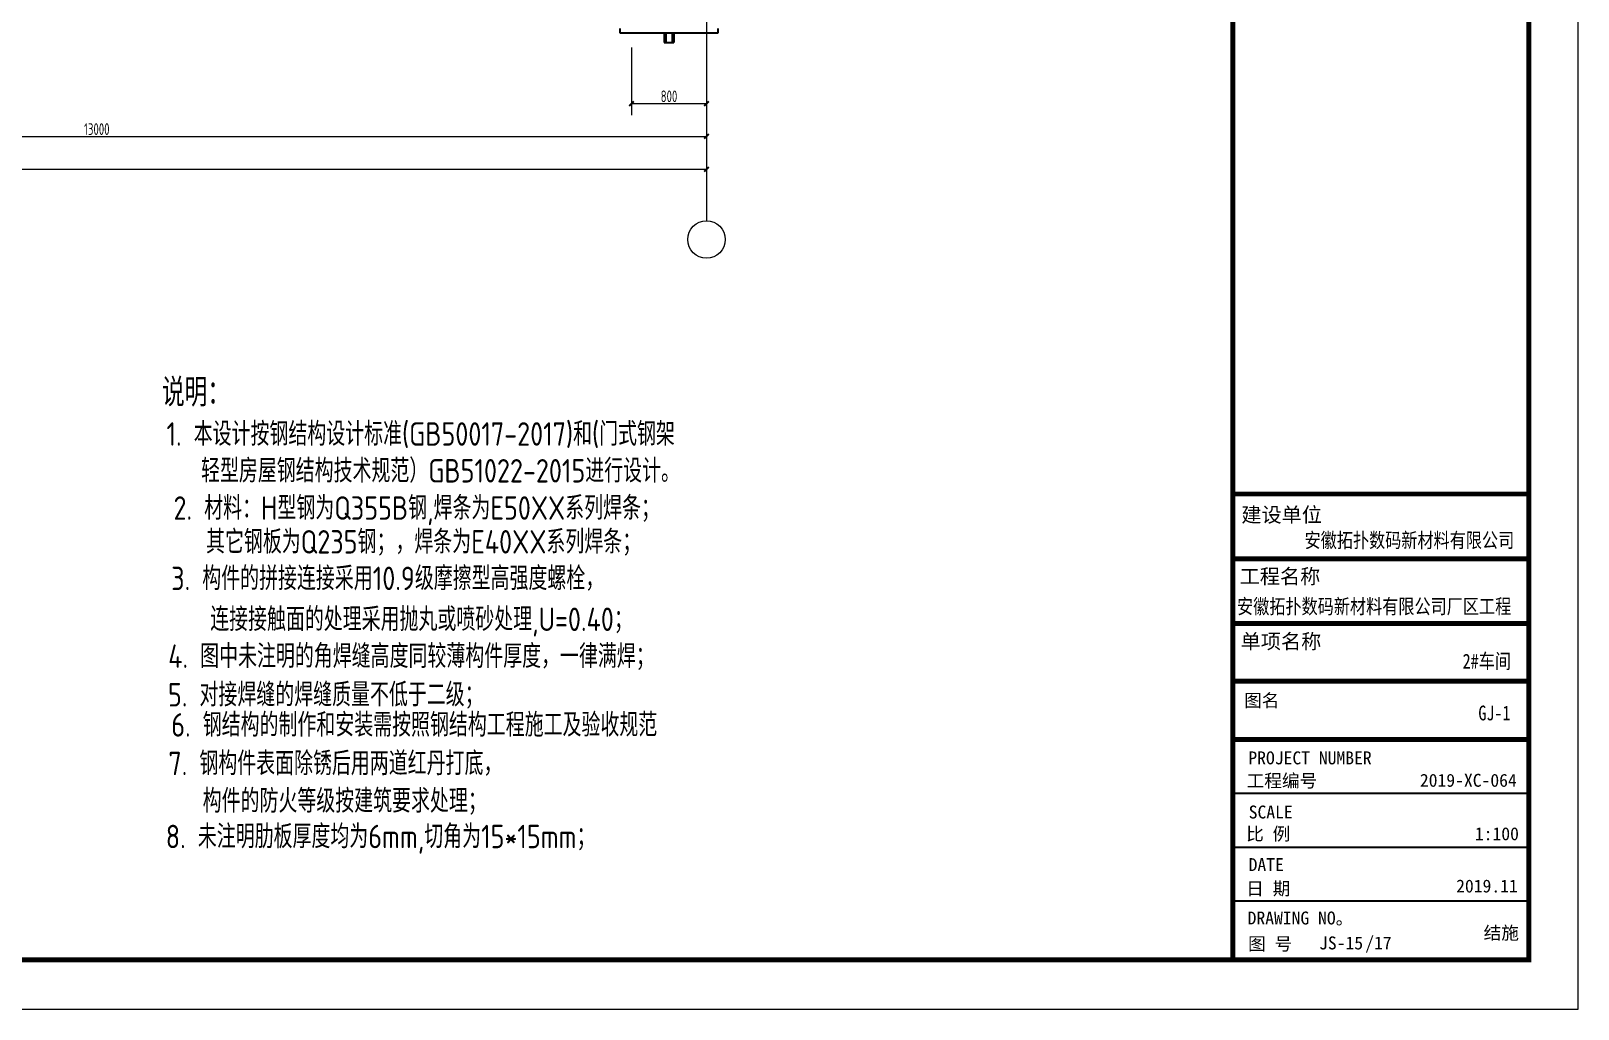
# Model space of a CAD drawing. Extents: x 19118 to 566552, y -1188739 to 92943.
# Drawn here: x 177230 to 210217, y -1057232 to -1036364 of the extents above; entities that cross this region are included whole.
import ezdxf

# ---------------------------------------------------------------- set-up
doc = ezdxf.new("R2010")
doc.units = 0
doc.header["$LTSCALE"] = 1000
doc.header["$MEASUREMENT"] = 0
doc.linetypes.add('线型6', pattern=[8.75, 5, -1.25, 1.25, -1.25])
doc.layers.get('0').update_dxf_attribs({"linetype": 'CONTINUOUS'})
doc.layers.get('Defpoints').update_dxf_attribs({"linetype": 'CONTINUOUS'})
for name, color, linetype, lineweight in [('111', 9, '线型6', 18), ('112', 9, 'CONTINUOUS', 18), ('14', 2, 'CONTINUOUS', 35), ('尺寸标注', 9, 'CONTINUOUS', 18), ('层116', 1, 'CONTINUOUS', 35)]:
    doc.layers.add(name, color=color, linetype=linetype, lineweight=lineweight)
for name, color, linetype in [('PUB_TITLE', 4, 'CONTINUOUS'), ('TEXT', 7, 'CONTINUOUS'), ('图框', 4, 'CONTINUOUS')]:
    doc.layers.add(name, color=color, linetype=linetype)
doc.styles.add('-黑体', font='SimSun.ttf')
doc.styles.add('PkpmHz', font='Pkpmeng', dxfattribs={"width": 0.7, "bigfont": 'hztxt'})
doc.styles.add('TSSD_Rein', font='atssdeng.shx', dxfattribs={"width": 0.7, "bigfont": 'atssdchn.shx'})
doc.styles.add('宋体', font='SimSun.ttf', dxfattribs={"width": 0.8})
doc.styles.add('黑体', font='simhei.ttf', dxfattribs={"width": 0.6, "height": 4.3})
doc.dimstyles.new('Pkpm_1.00', dxfattribs={"dimtxt": 250, "dimasz": 100, "dimexe": 250, "dimexo": 0.0625, "dimgap": 30, "dimtad": 1, "dimdec": 0, "dimrnd": 5, "dimzin": 0, "dimdsep": 46, "dimtxsty": 'PkpmHz', "dimblk1": 'ARCHTICK', "dimblk2": 'ARCHTICK', "dimsah": 1, "dimcen": 0.09, "dimadec": 0, "dimazin": 0, "dimtfac": 1, "dimtdec": 0, "dimtmove": 2, "dimatfit": 1, "dimfxl": 1, "dimtolj": 1, "dimtzin": 0, "dimarcsym": 0})

# ---------------------------------------------------------------- blocks, each defined once
blk = doc.blocks.new('_ArchTick')
at = {"color": 0, "linetype": 'ByBlock', "const_width": 0.4}
blk.add_lwpolyline([(-0.5, -0.5), (0.5, 0.5)], dxfattribs=at)
blk = doc.blocks.new('*D129')
at = {"layer": 'Defpoints', "color": 0, "linetype": 'Continuous'}
for p in [(190034, -1036414), (191634, -1036414), (191634, -1037914)]:
    blk.add_point(p, dxfattribs=at)
at = {"layer": '尺寸标注', "color": 0, "linetype": 'Continuous', "lineweight": -2}
for p, q in [((190034, -1036714), (190034, -1038164)), ((191634, -1036714), (191634, -1038164)), ((190034, -1037914), (191634, -1037914))]:
    blk.add_line(p, q, dxfattribs=at)
at = {"layer": '尺寸标注', "color": 0, "linetype": 'Continuous', "lineweight": -2, "xscale": 100, "yscale": 100, "zscale": 100, "rotation": 180}
blk.add_blockref('_ArchTick', (190034, -1037914), dxfattribs=at)
at = {"layer": '尺寸标注', "color": 0, "linetype": 'Continuous', "lineweight": -2, "xscale": 100, "yscale": 100, "zscale": 100}
blk.add_blockref('_ArchTick', (191634, -1037914), dxfattribs=at)
at = {"layer": '尺寸标注', "color": 0, "linetype": 'Continuous', "insert": (190834, -1037759), "char_height": 250, "attachment_point": 5, "style": 'PkpmHz'}
blk.add_mtext('\\A1;800', dxfattribs=at)
blk = doc.blocks.new('*D133')
at = {"layer": 'Defpoints', "color": 0, "linetype": 'Continuous'}
for p in [(165634, -1036414), (191634, -1036414), (191634, -1038614)]:
    blk.add_point(p, dxfattribs=at)
at = {"layer": '尺寸标注', "color": 0, "linetype": 'Continuous', "lineweight": -2}
for p, q in [((165634, -1036714), (165634, -1038864)), ((191634, -1036714), (191634, -1038864)), ((165634, -1038614), (191634, -1038614))]:
    blk.add_line(p, q, dxfattribs=at)
at = {"layer": '尺寸标注', "color": 0, "linetype": 'Continuous', "lineweight": -2, "xscale": 100, "yscale": 100, "zscale": 100, "rotation": 180}
blk.add_blockref('_ArchTick', (165634, -1038614), dxfattribs=at)
at = {"layer": '尺寸标注', "color": 0, "linetype": 'Continuous', "lineweight": -2, "xscale": 100, "yscale": 100, "zscale": 100}
blk.add_blockref('_ArchTick', (191634, -1038614), dxfattribs=at)
at = {"layer": '尺寸标注', "color": 0, "linetype": 'Continuous', "insert": (178634, -1038459), "char_height": 250, "attachment_point": 5, "style": 'PkpmHz'}
blk.add_mtext('\\A1;13000', dxfattribs=at)
blk = doc.blocks.new('*D134')
at = {"layer": 'Defpoints', "color": 0, "linetype": 'Continuous'}
for p in [(87634, -1036414), (191634, -1036414), (191634, -1039314)]:
    blk.add_point(p, dxfattribs=at)
at = {"layer": '尺寸标注', "color": 0, "linetype": 'Continuous', "lineweight": -2}
for p, q in [((87634, -1036714), (87634, -1039564)), ((191634, -1036714), (191634, -1039564)), ((87634, -1039314), (191634, -1039314))]:
    blk.add_line(p, q, dxfattribs=at)
at = {"layer": '尺寸标注', "color": 0, "linetype": 'Continuous', "lineweight": -2, "xscale": 100, "yscale": 100, "zscale": 100, "rotation": 180}
blk.add_blockref('_ArchTick', (87634, -1039314), dxfattribs=at)
at = {"layer": '尺寸标注', "color": 0, "linetype": 'Continuous', "lineweight": -2, "xscale": 100, "yscale": 100, "zscale": 100}
blk.add_blockref('_ArchTick', (191634, -1039314), dxfattribs=at)
at = {"layer": '尺寸标注', "color": 0, "linetype": 'Continuous', "insert": (139634, -1039159), "char_height": 250, "attachment_point": 5, "style": 'PkpmHz'}
blk.add_mtext('\\A1;52000', dxfattribs=at)

msp = doc.modelspace()

# ---------------------------------------------------------------- linework, layer by layer
at = {"layer": '111', "ltscale": 100}
msp.add_line((191634.01, -1034913.82), (191634.01, -1040413.82), dxfattribs=at)
at = {"layer": '112', "ltscale": 100}
msp.add_circle((191634.01, -1040813.82), 400, dxfattribs=at)
at = {"layer": '14', "ltscale": 100}
for p, q in [((189794.01, -1036413.82), (189794.01, -1036313.82)), ((191874.01, -1036413.82), (189794.01, -1036413.82)), ((191874.01, -1036313.82), (191874.01, -1036413.82))]:
    msp.add_line(p, q, dxfattribs=at)
at = {"layer": 'PUB_TITLE'}
msp.add_lwpolyline([(77811.65, -1057232.25), (210216.65, -1057232.25), (210216.65, -994862.25), (77811.65, -994862.25)], close=True, dxfattribs=at)
at = {"layer": 'PUB_TITLE', "const_width": 105}
msp.add_lwpolyline([(80436.65, -1056182.25), (209166.65, -1056182.25), (209166.65, -995912.25), (80436.65, -995912.25)], close=True, dxfattribs=at)
at = {"layer": '图框', "color": 4, "const_width": 103.52}
msp.add_lwpolyline([(202856.96, -995912.25), (209166.65, -995912.25), (209166.65, -1056182.25), (202856.96, -1056182.25)], close=True, dxfattribs=at)
at = {"layer": '图框', "color": 4}
for points, const_width in [([(202856.96, -1046242.46), (209143.72, -1046242.46)], 104.58), ([(202856.96, -1047625.32), (209145.66, -1047625.32)], 104.58), ([(202856.96, -1049005.58), (209166.65, -1049005.58)], 104.58), ([(202856.96, -1050234.84), (209166.65, -1050234.84)], 104.58), ([(202856.96, -1051478.62), (209166.65, -1051478.62)], 104.58), ([(202856.96, -1052632.42), (209166.65, -1052632.42)], 42.35), ([(202856.96, -1053784.22), (209166.65, -1053784.22)], 42.35), ([(202856.96, -1054927.29), (209166.65, -1054927.29)], 42.35)]:
    msp.add_lwpolyline(points, dxfattribs=dict(at, const_width=const_width))
at = {"layer": '层116'}
for p, q in [((190734.01, -1036413.82), (190734.01, -1036613.82)), ((190764.01, -1036413.82), (190764.01, -1036613.82)), ((190904.01, -1036413.82), (190904.01, -1036613.82)), ((190934.01, -1036413.82), (190934.01, -1036613.82)), ((190734.01, -1036613.82), (190934.01, -1036613.82))]:
    msp.add_line(p, q, dxfattribs=at)

# ---------------------------------------------------------------- texts
at = {"layer": 'TEXT', "lineweight": 0, "style": 'TSSD_Rein', "width": 0.85}
for s, height, p in [('说明：', 600, (180022.99, -1044375.56, -474)), ('1. 本设计按钢结构设计标准(GB50017-2017)和(门式钢架', 500, (180120.67, -1045212.47, -474)), ('轻型房屋钢结构技术规范）GB51022-2015进行设计。', 500, (180856.68, -1045998.08, -474)), ('2. 材料：H型钢为Q355B钢,焊条为E50XX系列焊条；', 500, (180269.77, -1046792.55, -474)), ('其它钢板为Q235钢；，焊条为E40XX系列焊条；', 500, (180963.58, -1047513.46, -906)), ('3. 构件的拼接连接采用10.9级摩擦型高强度螺栓，', 500, (180220.85, -1048293.33, -906)), ('  连接接触面的处理采用抛丸或喷砂处理,U=0.40；', 500, (180536.21, -1049166.57, -906)), ('4. 图中未注明的角焊缝高度同较薄构件厚度，一律满焊；', 500, (180156.51, -1049954.01, -474)), ('5. 对接焊缝的焊缝质量不低于二级；', 500, (180152.07, -1050775.86, -474)), ('6. 钢结构的制作和安装需按照钢结构工程施工及验收规范', 500, (180222.3, -1051419.37, -474)), ('7. 钢构件表面除锈后用两道红丹打底，', 500, (180160.56, -1052241.94, -906)), ('构件的防火等级按建筑要求处理；', 500, (180892.06, -1053041.94, -906)), ('8. 未注明肋板厚度均为6mm,切角为15*15mm；', 500, (180104.85, -1053800.19, -906))]:
    msp.add_text(s, height=height, dxfattribs=at).set_placement(p)
at = {"layer": 'TEXT', "color": 3, "style": '-黑体', "width": 0.8}
for s, height, p in [('安徽拓扑数码新材料有限公司', 315.1575, (204384.89, -1047386.64)), ('安徽拓扑数码新材料有限公司厂区工程', 315.1575, (202945.75, -1048798.35)), ('2#车间', 315.157, (207755.27, -1049967)), ('GJ-1', 315.157, (208090.89, -1051072.39))]:
    msp.add_text(s, height=height, dxfattribs=at).set_placement(p)
at = {"layer": '图框', "color": 4}
for s, height, style, p in [('建设单位', 315, '黑体', (203037.18, -1046843.78)), ('工程名称', 315, '黑体', (203002.31, -1048157.91)), ('单项名称', 315, '黑体', (203023.3, -1049544.95)), ('图名', 276.091, '黑体', (203095.99, -1050786.14)), ('工程编号', 276.091, '黑体', (203150.04, -1052499.02)), ('2019-XC-064', 276.0912, '宋体', (206844.28, -1052489.48)), ('SCALE', 276.091, '黑体', (203194.03, -1053166.32)), ('比 例', 276.091, '黑体', (203140.74, -1053631.43)), ('1:100', 276.091, '宋体', (208016.59, -1053630.32)), ('DATE', 276.091, '黑体', (203192.58, -1054288.37)), ('日 期', 276.091, '黑体', (203140.74, -1054799.88)), ('2019.11', 276.091, '宋体', (207616.97, -1054744.89)), ('DRAWING NO。', 276.0912, '黑体', (203170.8, -1055427.31)), ('图 号', 276.091, '黑体', (203179.95, -1055978.62))]:
    msp.add_text(s, height=height, dxfattribs=dict(at, style=style)).set_placement(p)
at = {"layer": '图框', "color": 0, "style": '黑体'}
msp.add_text('PROJECT NUMBER', height=276.0912, dxfattribs=at).set_placement((203187.27, -1052010.98))
at = {"layer": '图框', "color": 3, "style": '宋体'}
for s, p in [('结施', (208202.71, -1055744.98)), ('JS-15', (204694.26, -1055959.35)), ('/17', (205678.87, -1055959.35))]:
    msp.add_text(s, height=276.091, dxfattribs=at).set_placement(p)

# ---------------------------------------------------------------- dimensions: what is measured, and where the dimension line sits
at = {"layer": '尺寸标注', "linetype": 'Continuous'}
for base, p1, text, picture, middle in [((191634.01, -1039313.82), (87634.02, -1036413.82), '52000', '*D134', (139634.01, -1039158.82)), ((191634.01, -1038613.82), (165634.01, -1036413.82), '13000', '*D133', (178634.01, -1038458.82)), ((191634.01, -1037913.82), (190034.01, -1036413.82), '800', '*D129', (190834.01, -1037758.82))]:
    dim = msp.add_linear_dim(base=base, p1=p1, p2=(191634.01, -1036413.82), text=text, dimstyle='Pkpm_1.00', override={"dimexo": 300, "dimtih": 0, "dimtoh": 0}, dxfattribs=at)
    dim.commit()
    dim.dimension.update_dxf_attribs({"geometry": picture, "text_midpoint": middle})

doc.saveas('drawing.dxf')
